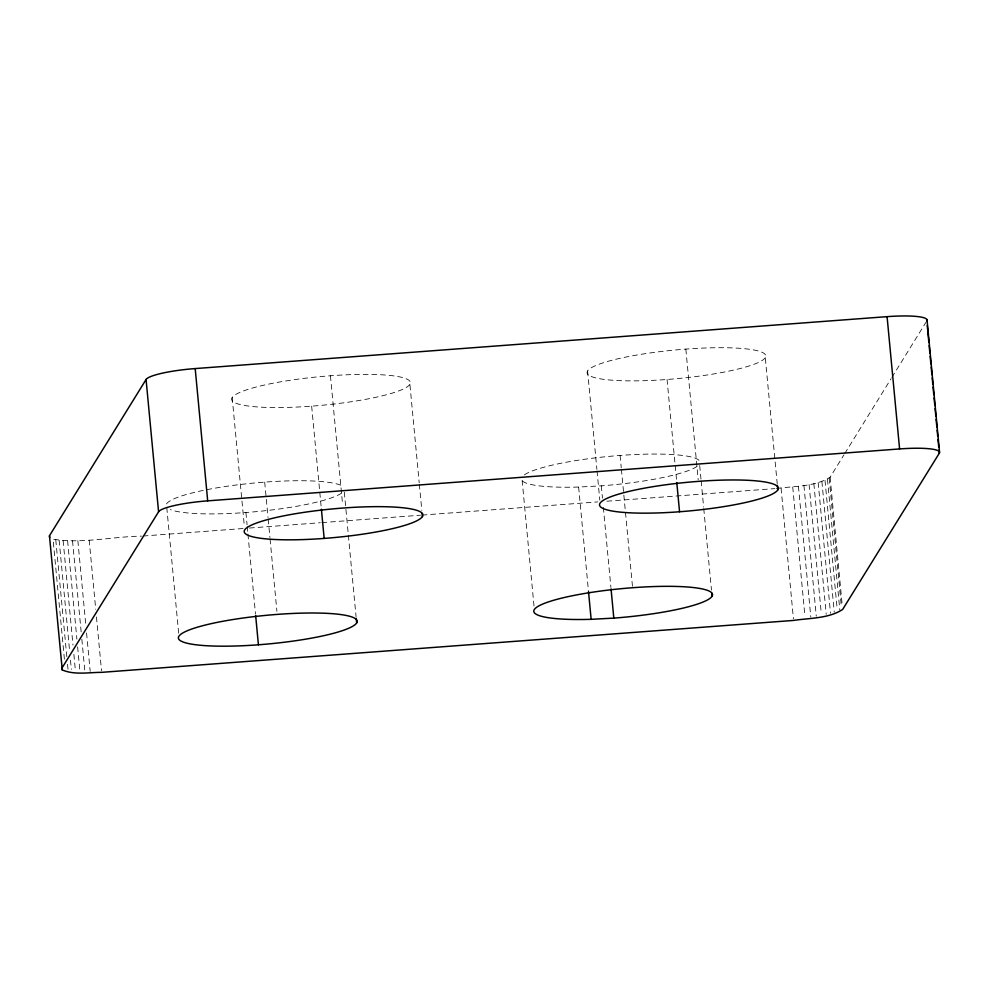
<?xml version="1.0" encoding="UTF-8"?>
<svg xmlns="http://www.w3.org/2000/svg" width="989" height="989" viewBox="0 0 989 989"><rect width="100%" height="100%" fill="white"/><g stroke="black" fill="none" stroke-linecap="round" stroke-linejoin="round"><path stroke-width="0.74" stroke-dasharray="4.95 3.71" d="M776.452 488.492C794.192 486.007 814.503 486.971 830.117 477.23L843.926 454.891M844.742 453.58L891.064 378.713M891.868 377.402L926.001 322.229M64.396 659.131L53.06 539.166C82.359 544.037 112.227 536.533 141.575 536.137M143.108 536.026L243.282 528.509M249.438 528.039L320.325 522.724M321.87 522.612L420.486 515.207M422.031 515.096L597.702 501.905M606.949 501.213L774.906 488.615M522.452 481.013A89.727 14.341 -5.4 0 0 578.627 487.045L601.312 485.834A89.727 14.341 -5.4 0 0 696.985 466.437M830.117 477.23L842.331 606.43M829.202 478.243L841.416 607.444M827.472 479.294L839.822 610.04M825.011 480.382L837.226 609.583M821.896 481.47L834.259 612.203M818.163 482.533L830.513 613.267M813.86 483.572L826.223 614.305M809.089 484.548L821.303 613.749M803.921 485.463L816.271 616.209M798.432 486.291L810.795 617.037M792.733 487.033L804.947 616.234M781.075 488.146L793.438 618.891M765.288 357.622A89.727 14.341 -5.4 0 1 623.886 380.777A89.727 14.341 -5.4 0 1 640.155 354.47A89.727 14.341 -5.4 0 1 765.288 357.622L777.218 483.745M699.693 465.522L701.003 479.356M701.152 480.901L703.624 507.048M703.76 508.581L711.474 590.099M685.834 349.092L698.197 479.838M667.056 379.479L676.649 481M620.091 455.447L621.253 467.76M621.401 469.293L632.453 586.193M601.312 485.834L602.474 498.147M603.339 507.369L610.905 587.355M587.59 370.962L596.899 469.392M597.047 470.937L599.804 500.162M578.627 487.045L588.517 591.645M522.143 480.394L534.06 606.517M409.891 384.288A89.727 14.341 -5.4 0 1 268.489 407.456A89.727 14.341 -5.4 0 1 284.758 381.136A89.727 14.341 -5.4 0 1 409.891 384.288L419.2 482.731M419.348 484.264L421.821 510.411M344.296 492.188L348.227 533.714M348.363 535.259L356.077 616.777M330.437 375.771L342.651 504.971M311.659 406.158L321.252 507.666M264.693 482.125L268.044 517.494M268.18 519.04L269.923 537.497M270.071 539.03L276.908 611.326M245.915 512.512L247.077 524.813M247.225 526.358L247.806 532.502M247.942 534.048L255.508 614.021M232.192 397.627L244.407 526.828M178.663 633.183L166.449 503.982A89.727 14.341 -5.4 0 1 253.011 483.127A89.727 14.341 -5.4 0 1 343.554 486.947M89.183 540.068L95.723 609.286M96.452 616.975L101.533 670.814M77.847 540.674L85.697 623.738M86.562 632.96L90.197 671.42M72.531 540.773L81.259 633.059M81.84 639.203L84.893 671.506M67.598 540.723L76.895 639.154M77.624 646.855L79.948 671.457M63.111 540.526L72.988 645.125M73.866 654.347L75.461 671.271M59.142 540.204L69.613 650.947M70.479 660.17L71.356 669.405M55.767 539.747L66.819 656.634M67.549 664.336L68.13 670.48M524.417 474.856A89.727 14.341 -5.4 0 1 623.206 455.224A89.727 14.341 -5.4 0 1 700.027 462.679M341.588 493.115A89.727 14.341 -5.4 0 1 257.585 511.511A89.727 14.341 -5.4 0 1 170.318 509.582"/><path stroke-width="1.48" d="M939.031 450.119L939.315 453.197L842.616 609.496C828.448 618.657 809.818 617.964 793.574 620.424L101.682 672.347C88.75 672.347 74.509 675.203 62.258 669.936L49.45 535.803L146.063 379.504A44.864 7.17 -5.4 0 1 195.192 368.576L887.084 316.653A44.864 7.17 -5.4 0 1 926.817 320.918M146.063 379.504L158.574 511.783L61.948 668.082L62.258 669.936M158.574 511.783A44.864 7.17 -5.4 0 1 207.69 500.854L899.594 448.932A44.864 7.17 -5.4 0 1 939.315 453.197M591.138 619.324L613.81 618.113A89.727 14.341 -5.4 0 0 707.691 590.458A89.727 14.341 -5.4 0 0 561.171 598.258A89.727 14.341 -5.4 0 0 591.138 619.324L588.517 591.645M49.45 535.803L49.747 537.657M927.052 319.954L939.55 452.233M927.249 325.529L928.844 342.454M929.141 345.52L929.87 353.209M930.154 356.287L930.884 363.977M931.181 367.055L931.898 374.744M932.194 377.823L932.775 383.979M933.06 387.058L933.789 394.747M934.086 397.825L934.815 405.515M935.1 408.581L935.829 416.282M936.113 419.348L936.843 427.038M937.139 430.116L937.72 436.273M938.005 439.351L938.734 447.04M887.084 316.653L899.594 448.932M777.354 485.29L777.799 489.901A89.727 14.341 -5.4 0 1 636.384 513.056A89.727 14.341 -5.4 0 1 652.653 486.736A89.727 14.341 -5.4 0 1 777.799 489.901M711.759 593.177L712.055 596.256M676.785 482.533L679.554 511.758M611.054 588.888L613.81 618.113M422.105 513.489L422.402 516.567A89.727 14.341 -5.4 0 1 280.987 539.722A89.727 14.341 -5.4 0 1 297.256 513.415A89.727 14.341 -5.4 0 1 422.402 516.567M356.213 618.31L356.658 622.922A89.727 14.341 -5.4 0 1 215.243 646.089A89.727 14.341 -5.4 0 1 231.513 619.769A89.727 14.341 -5.4 0 1 356.658 622.922M321.4 509.211L324.157 538.424M255.657 615.566L258.413 644.791M195.192 368.576L207.69 500.854"/></g></svg>
